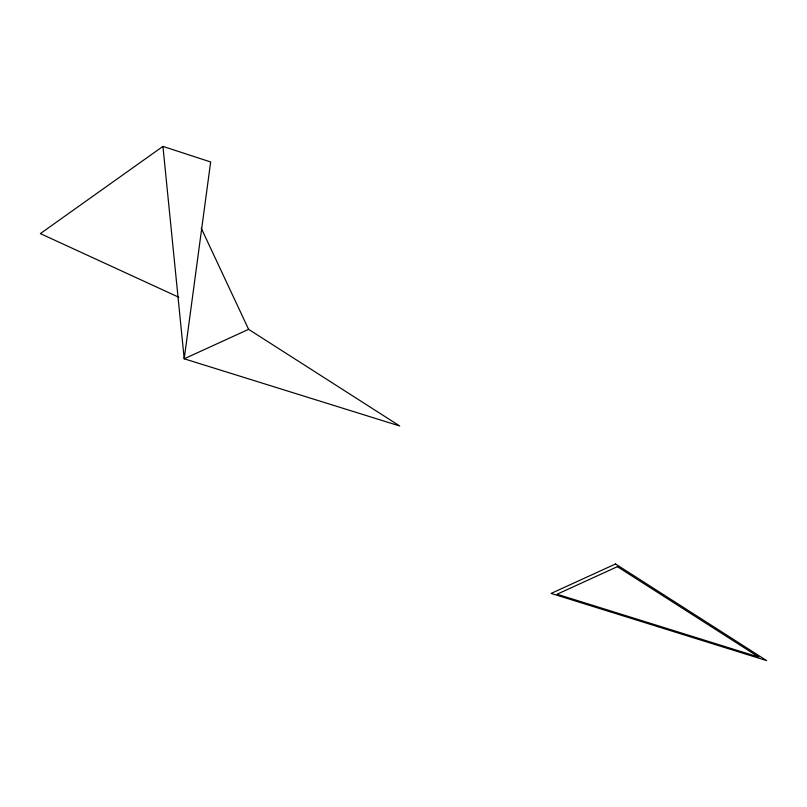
<?xml version="1.0" encoding="UTF-8"?>
<svg xmlns="http://www.w3.org/2000/svg" width="807" height="807" viewBox="0 0 807 807"><rect width="100%" height="100%" fill="white"/><g stroke="black" fill="none" stroke-linecap="round" stroke-linejoin="round"><path stroke-width="1.21" d="M201.246 228.21L248.606 329.347L399.727 425.985L184.198 358.792L210.657 161.975L162.933 146.39L40.35 233.596L178.811 297.258M248.606 329.347L184.198 358.792L162.933 146.39M615.529 563.982L551.12 593.427L766.65 660.61L615.529 563.982M617.375 566.655L557.062 594.224L758.873 657.13L617.375 566.655"/></g></svg>
